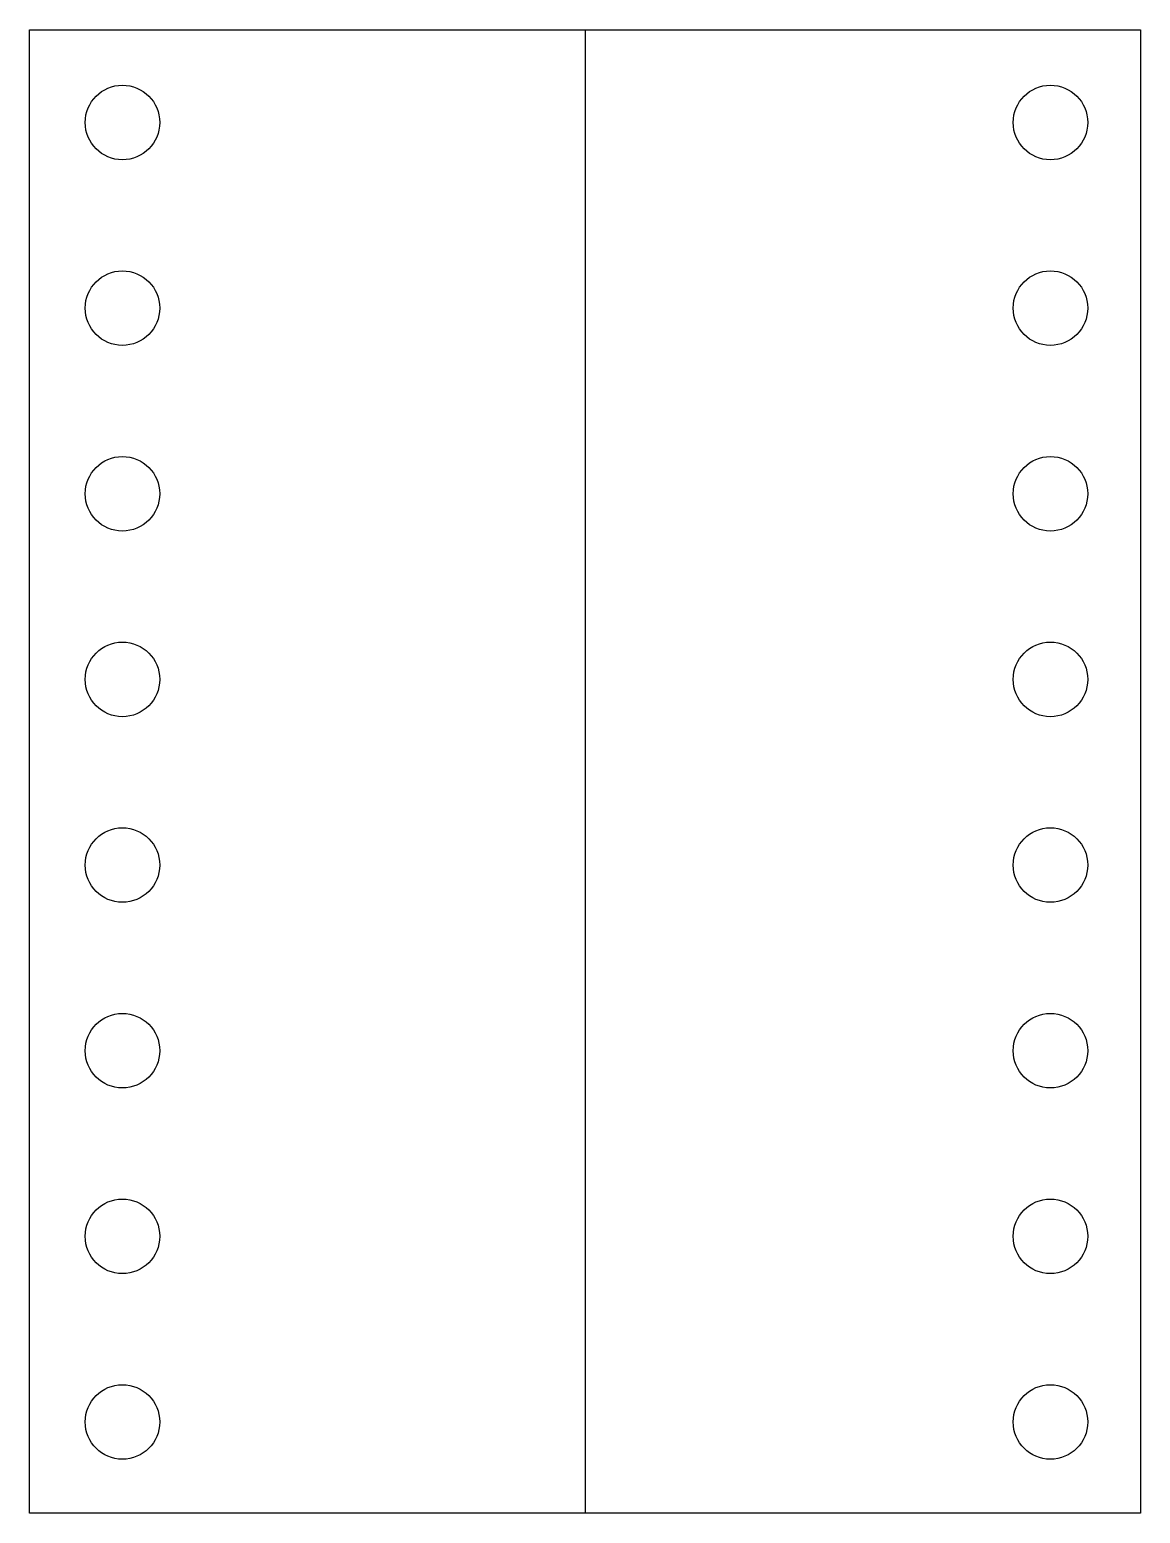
# Model space of a CAD drawing. Header units: millimetres. Extents: x 0 to 15.2, y 0 to 20.3.
import ezdxf

# ---------------------------------------------------------------- set-up
doc = ezdxf.new("R2010")
doc.units = ezdxf.units.MM
doc.layers.get('0').update_dxf_attribs({"linetype": 'CONTINUOUS'})

msp = doc.modelspace()

# ---------------------------------------------------------------- linework, layer by layer
msp.add_line((7.6, 20.3), (7.6, 0))
msp.add_lwpolyline([(15.2, 0), (0, 0), (0, 20.3), (15.2, 20.3)], close=True)
for centre in [(1.27, 19.03), (13.97, 19.03), (1.27, 16.49), (13.97, 16.49), (1.27, 13.95), (13.97, 13.95), (1.27, 11.41), (13.97, 11.41), (1.27, 8.87), (13.97, 8.87), (1.27, 6.33), (13.97, 6.33), (1.27, 3.79), (13.97, 3.79), (1.27, 1.25), (13.97, 1.25)]:
    msp.add_circle(centre, 0.51)

doc.saveas('drawing.dxf')
